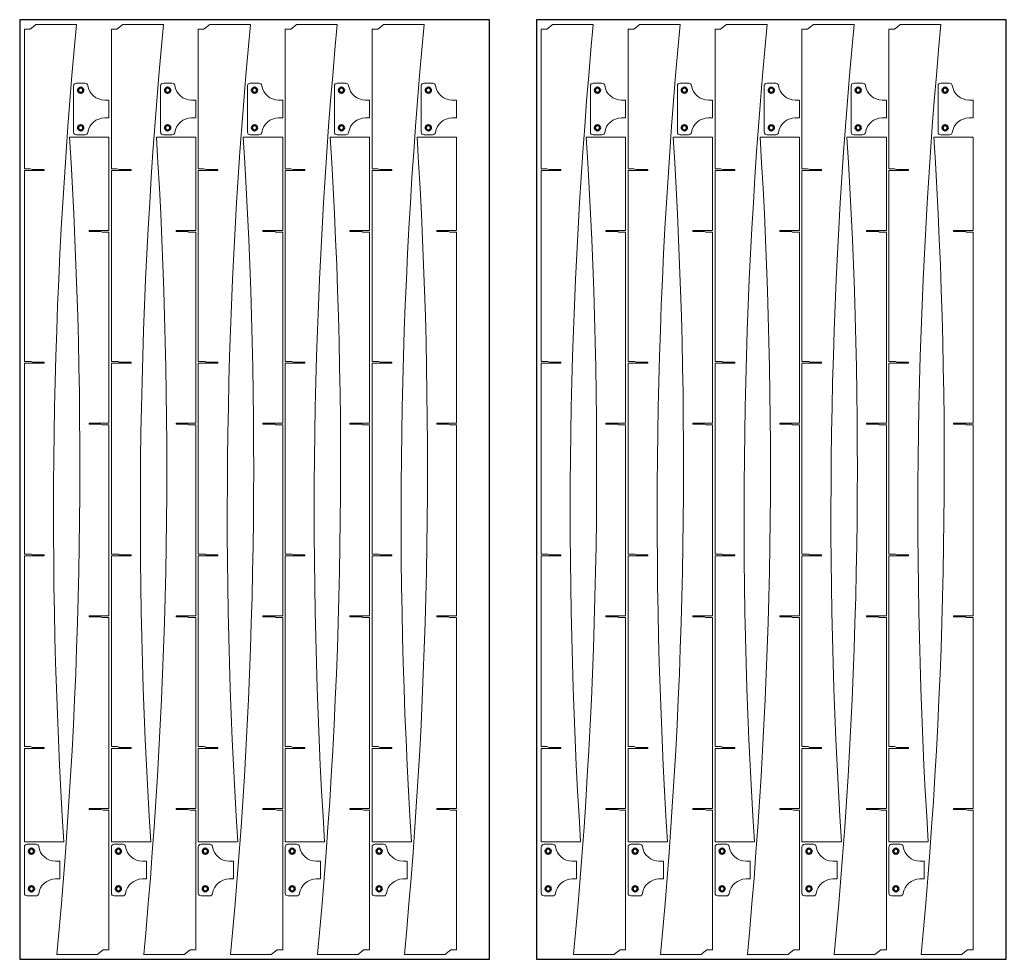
# Model space of a CAD drawing. Header units: inches. Extents: x 142 to 14402, y 211 to 2711.
# Drawn here: x 142 to 2242, y 211 to 2211 of the extents above; entities that cross this region are included whole.
import ezdxf

# ---------------------------------------------------------------- set-up
doc = ezdxf.new("R2010")
doc.units = ezdxf.units.IN
doc.header["$MEASUREMENT"] = 0
doc.layers.add('IV_INTERIOR_PROFILES', color=7, linetype='Continuous', lineweight=50)
doc.layers.add('IV_OUTER_PROFILE', color=7, linetype='Continuous', lineweight=5)

msp = doc.modelspace()

# ---------------------------------------------------------------- linework, layer by layer
for points in [[(141.6, 211.4), (1141.6, 211.4), (1141.6, 2211.4), (141.6, 2211.4)], [(1241.6, 211.4), (2241.6, 211.4), (2241.6, 2211.4), (1241.6, 2211.4)]]:
    msp.add_lwpolyline(points, close=True)
at = {"layer": 'IV_INTERIOR_PROFILES'}
for centre in [(271.4, 2061.4), (456.4, 2061.4), (641.4, 2061.4), (826.4, 2061.4), (1011.4, 2061.4), (1371.4, 2061.4), (1556.4, 2061.4), (1741.4, 2061.4), (1926.4, 2061.4), (2111.4, 2061.4), (271.4, 1981.4), (456.4, 1981.4), (641.4, 1981.4), (826.4, 1981.4), (1011.4, 1981.4), (1371.4, 1981.4), (1556.4, 1981.4), (1741.4, 1981.4), (1926.4, 1981.4), (2111.4, 1981.4), (166.6, 441.4), (351.6, 441.4), (536.6, 441.4), (721.6, 441.4), (906.6, 441.4), (1266.6, 441.4), (1451.6, 441.4), (1636.6, 441.4), (1821.6, 441.4), (2006.6, 441.4), (166.6, 361.4), (351.6, 361.4), (536.6, 361.4), (721.6, 361.4), (906.6, 361.4), (1266.6, 361.4), (1451.6, 361.4), (1636.6, 361.4), (1821.6, 361.4), (2006.6, 361.4)]:
    msp.add_circle(centre, 5.5, dxfattribs=at)
at = {"layer": 'IV_OUTER_PROFILE'}
for p, q in [((151.6, 2191.4), (151.6, 1897)), ((163.6, 2191.4), (151.6, 2191.4)), ((173.5, 2199.1), (163.6, 2191.4)), ((173.5, 2199.1), (175.9, 2201.4)), ((175.9, 2201.4), (262.5, 2201.4)), ((336.6, 2191.4), (336.6, 1897)), ((348.6, 2191.4), (336.6, 2191.4)), ((358.5, 2199.1), (348.6, 2191.4)), ((358.5, 2199.1), (360.9, 2201.4)), ((360.9, 2201.4), (447.5, 2201.4)), ((521.6, 2191.4), (521.6, 1897)), ((533.6, 2191.4), (521.6, 2191.4)), ((543.5, 2199.1), (533.6, 2191.4)), ((543.5, 2199.1), (545.9, 2201.4)), ((545.9, 2201.4), (632.5, 2201.4)), ((706.6, 2191.4), (706.6, 1897)), ((718.6, 2191.4), (706.6, 2191.4)), ((728.5, 2199.1), (718.6, 2191.4)), ((728.5, 2199.1), (730.9, 2201.4)), ((730.9, 2201.4), (817.5, 2201.4)), ((891.6, 2191.4), (891.6, 1897)), ((903.6, 2191.4), (891.6, 2191.4)), ((913.5, 2199.1), (903.6, 2191.4)), ((913.5, 2199.1), (915.9, 2201.4)), ((915.9, 2201.4), (1002.5, 2201.4)), ((1251.6, 2191.4), (1251.6, 1897)), ((1263.6, 2191.4), (1251.6, 2191.4)), ((1273.5, 2199.1), (1263.6, 2191.4)), ((1273.5, 2199.1), (1275.9, 2201.4)), ((1275.9, 2201.4), (1362.5, 2201.4)), ((1436.6, 2191.4), (1436.6, 1897)), ((1448.6, 2191.4), (1436.6, 2191.4)), ((1458.5, 2199.1), (1448.6, 2191.4)), ((1458.5, 2199.1), (1460.9, 2201.4)), ((1460.9, 2201.4), (1547.5, 2201.4)), ((1621.6, 2191.4), (1621.6, 1897)), ((1633.6, 2191.4), (1621.6, 2191.4)), ((1643.5, 2199.1), (1633.6, 2191.4)), ((1643.5, 2199.1), (1645.9, 2201.4)), ((1645.9, 2201.4), (1732.5, 2201.4)), ((1806.6, 2191.4), (1806.6, 1897)), ((1818.6, 2191.4), (1806.6, 2191.4)), ((1828.5, 2199.1), (1818.6, 2191.4)), ((1828.5, 2199.1), (1830.9, 2201.4)), ((1830.9, 2201.4), (1917.5, 2201.4)), ((1991.6, 2191.4), (1991.6, 1897)), ((2003.6, 2191.4), (1991.6, 2191.4)), ((2013.5, 2199.1), (2003.6, 2191.4)), ((2013.5, 2199.1), (2015.9, 2201.4)), ((2015.9, 2201.4), (2102.5, 2201.4)), ((256.4, 1972.4), (256.4, 2070.4)), ((262.4, 2076.4), (280.8, 2076.4)), ((441.4, 1972.4), (441.4, 2070.4)), ((447.4, 2076.4), (465.8, 2076.4)), ((626.4, 1972.4), (626.4, 2070.4)), ((632.4, 2076.4), (650.8, 2076.4)), ((811.4, 1972.4), (811.4, 2070.4)), ((817.4, 2076.4), (835.8, 2076.4)), ((996.4, 1972.4), (996.4, 2070.4)), ((1002.4, 2076.4), (1020.8, 2076.4)), ((1356.4, 1972.4), (1356.4, 2070.4)), ((1362.4, 2076.4), (1380.8, 2076.4)), ((1541.4, 1972.4), (1541.4, 2070.4)), ((1547.4, 2076.4), (1565.8, 2076.4)), ((1726.4, 1972.4), (1726.4, 2070.4)), ((1732.4, 2076.4), (1750.8, 2076.4)), ((1911.4, 1972.4), (1911.4, 2070.4)), ((1917.4, 2076.4), (1935.8, 2076.4)), ((2096.4, 1972.4), (2096.4, 2070.4)), ((2102.4, 2076.4), (2120.8, 2076.4)), ((322.4, 2040.4), (331.4, 2040.4)), ((331.4, 2040.4), (331.4, 2002.4)), ((507.4, 2040.4), (516.4, 2040.4)), ((516.4, 2040.4), (516.4, 2002.4)), ((692.4, 2040.4), (701.4, 2040.4)), ((701.4, 2040.4), (701.4, 2002.4)), ((877.4, 2040.4), (886.4, 2040.4)), ((886.4, 2040.4), (886.4, 2002.4)), ((1062.4, 2040.4), (1071.4, 2040.4)), ((1071.4, 2040.4), (1071.4, 2002.4)), ((1422.4, 2040.4), (1431.4, 2040.4)), ((1431.4, 2040.4), (1431.4, 2002.4)), ((1607.4, 2040.4), (1616.4, 2040.4)), ((1616.4, 2040.4), (1616.4, 2002.4)), ((1792.4, 2040.4), (1801.4, 2040.4)), ((1801.4, 2040.4), (1801.4, 2002.4)), ((1977.4, 2040.4), (1986.4, 2040.4)), ((1986.4, 2040.4), (1986.4, 2002.4)), ((2162.4, 2040.4), (2171.4, 2040.4)), ((2171.4, 2040.4), (2171.4, 2002.4)), ((331.4, 2002.4), (322.4, 2002.4)), ((516.4, 2002.4), (507.4, 2002.4)), ((701.4, 2002.4), (692.4, 2002.4)), ((886.4, 2002.4), (877.4, 2002.4)), ((1071.4, 2002.4), (1062.4, 2002.4)), ((1431.4, 2002.4), (1422.4, 2002.4)), ((1616.4, 2002.4), (1607.4, 2002.4)), ((1801.4, 2002.4), (1792.4, 2002.4)), ((1986.4, 2002.4), (1977.4, 2002.4)), ((2171.4, 2002.4), (2162.4, 2002.4)), ((247.4, 1961.4), (331.4, 1961.4)), ((280.8, 1966.4), (262.4, 1966.4)), ((331.4, 1762.5), (331.4, 1961.4)), ((432.4, 1961.4), (516.4, 1961.4)), ((465.8, 1966.4), (447.4, 1966.4)), ((516.4, 1762.5), (516.4, 1961.4)), ((617.4, 1961.4), (701.4, 1961.4)), ((650.8, 1966.4), (632.4, 1966.4)), ((701.4, 1762.5), (701.4, 1961.4)), ((802.4, 1961.4), (886.4, 1961.4)), ((835.8, 1966.4), (817.4, 1966.4)), ((886.4, 1762.5), (886.4, 1961.4)), ((987.4, 1961.4), (1071.4, 1961.4)), ((1020.8, 1966.4), (1002.4, 1966.4)), ((1071.4, 1762.5), (1071.4, 1961.4)), ((1347.4, 1961.4), (1431.4, 1961.4)), ((1380.8, 1966.4), (1362.4, 1966.4)), ((1431.4, 1762.5), (1431.4, 1961.4)), ((1532.4, 1961.4), (1616.4, 1961.4)), ((1565.8, 1966.4), (1547.4, 1966.4)), ((1616.4, 1762.5), (1616.4, 1961.4)), ((1717.4, 1961.4), (1801.4, 1961.4)), ((1750.8, 1966.4), (1732.4, 1966.4)), ((1801.4, 1762.5), (1801.4, 1961.4)), ((1902.4, 1961.4), (1986.4, 1961.4)), ((1935.8, 1966.4), (1917.4, 1966.4)), ((1986.4, 1762.5), (1986.4, 1961.4)), ((2087.4, 1961.4), (2171.4, 1961.4)), ((2120.8, 1966.4), (2102.4, 1966.4)), ((2171.4, 1762.5), (2171.4, 1961.4)), ((151.6, 1894), (151.6, 1897)), ((163.6, 1894), (151.6, 1894)), ((193.5, 1890.3), (151.6, 1890.3)), ((151.6, 1890.3), (151.6, 1487)), ((166, 1893.6), (163.6, 1894)), ((168.5, 1892.5), (166, 1893.6)), ((168.5, 1892.5), (170.6, 1892.5)), ((170.6, 1892.5), (193.5, 1892.5)), ((193.5, 1892.5), (193.5, 1890.3)), ((336.6, 1894), (336.6, 1897)), ((348.6, 1894), (336.6, 1894)), ((378.5, 1890.3), (336.6, 1890.3)), ((336.6, 1890.3), (336.6, 1487)), ((351, 1893.6), (348.6, 1894)), ((353.5, 1892.5), (351, 1893.6)), ((353.5, 1892.5), (355.6, 1892.5)), ((355.6, 1892.5), (378.5, 1892.5)), ((378.5, 1892.5), (378.5, 1890.3)), ((521.6, 1894), (521.6, 1897)), ((533.6, 1894), (521.6, 1894)), ((563.5, 1890.3), (521.6, 1890.3)), ((521.6, 1890.3), (521.6, 1487)), ((536, 1893.6), (533.6, 1894)), ((538.5, 1892.5), (536, 1893.6)), ((538.5, 1892.5), (540.6, 1892.5)), ((540.6, 1892.5), (563.5, 1892.5)), ((563.5, 1892.5), (563.5, 1890.3)), ((706.6, 1894), (706.6, 1897)), ((718.6, 1894), (706.6, 1894)), ((748.5, 1890.3), (706.6, 1890.3)), ((706.6, 1890.3), (706.6, 1487)), ((721, 1893.6), (718.6, 1894)), ((723.5, 1892.5), (721, 1893.6)), ((723.5, 1892.5), (725.6, 1892.5)), ((725.6, 1892.5), (748.5, 1892.5)), ((748.5, 1892.5), (748.5, 1890.3)), ((891.6, 1894), (891.6, 1897)), ((903.6, 1894), (891.6, 1894)), ((933.5, 1890.3), (891.6, 1890.3)), ((891.6, 1890.3), (891.6, 1487)), ((906, 1893.6), (903.6, 1894)), ((908.5, 1892.5), (906, 1893.6)), ((908.5, 1892.5), (910.6, 1892.5)), ((910.6, 1892.5), (933.5, 1892.5)), ((933.5, 1892.5), (933.5, 1890.3)), ((1251.6, 1894), (1251.6, 1897)), ((1263.6, 1894), (1251.6, 1894)), ((1293.5, 1890.3), (1251.6, 1890.3)), ((1251.6, 1890.3), (1251.6, 1487)), ((1266, 1893.6), (1263.6, 1894)), ((1268.5, 1892.5), (1266, 1893.6)), ((1268.5, 1892.5), (1270.6, 1892.5)), ((1270.6, 1892.5), (1293.5, 1892.5)), ((1293.5, 1892.5), (1293.5, 1890.3)), ((1436.6, 1894), (1436.6, 1897)), ((1448.6, 1894), (1436.6, 1894)), ((1478.5, 1890.3), (1436.6, 1890.3)), ((1436.6, 1890.3), (1436.6, 1487)), ((1451, 1893.6), (1448.6, 1894)), ((1453.5, 1892.5), (1451, 1893.6)), ((1453.5, 1892.5), (1455.6, 1892.5)), ((1455.6, 1892.5), (1478.5, 1892.5)), ((1478.5, 1892.5), (1478.5, 1890.3)), ((1621.6, 1894), (1621.6, 1897)), ((1633.6, 1894), (1621.6, 1894)), ((1663.5, 1890.3), (1621.6, 1890.3)), ((1621.6, 1890.3), (1621.6, 1487)), ((1636, 1893.6), (1633.6, 1894)), ((1638.5, 1892.5), (1636, 1893.6)), ((1638.5, 1892.5), (1640.6, 1892.5)), ((1640.6, 1892.5), (1663.5, 1892.5)), ((1663.5, 1892.5), (1663.5, 1890.3)), ((1806.6, 1894), (1806.6, 1897)), ((1818.6, 1894), (1806.6, 1894)), ((1848.5, 1890.3), (1806.6, 1890.3)), ((1806.6, 1890.3), (1806.6, 1487)), ((1821, 1893.6), (1818.6, 1894)), ((1823.5, 1892.5), (1821, 1893.6)), ((1823.5, 1892.5), (1825.6, 1892.5)), ((1825.6, 1892.5), (1848.5, 1892.5)), ((1848.5, 1892.5), (1848.5, 1890.3)), ((1991.6, 1894), (1991.6, 1897)), ((2003.6, 1894), (1991.6, 1894)), ((2033.5, 1890.3), (1991.6, 1890.3)), ((1991.6, 1890.3), (1991.6, 1487)), ((2006, 1893.6), (2003.6, 1894)), ((2008.5, 1892.5), (2006, 1893.6)), ((2008.5, 1892.5), (2010.6, 1892.5)), ((2010.6, 1892.5), (2033.5, 1892.5)), ((2033.5, 1892.5), (2033.5, 1890.3)), ((289.4, 1760.3), (289.4, 1762.5)), ((289.4, 1762.5), (331.4, 1762.5)), ((312.4, 1760.3), (289.4, 1760.3)), ((314.5, 1760.3), (312.4, 1760.3)), ((314.5, 1760.3), (316.9, 1759.3)), ((316.9, 1759.3), (319.4, 1758.9)), ((319.4, 1758.9), (331.4, 1758.9)), ((331.4, 1758.9), (331.4, 1755.9)), ((331.4, 1352.5), (331.4, 1755.9)), ((474.4, 1760.3), (474.4, 1762.5)), ((474.4, 1762.5), (516.4, 1762.5)), ((497.4, 1760.3), (474.4, 1760.3)), ((499.5, 1760.3), (497.4, 1760.3)), ((499.5, 1760.3), (501.9, 1759.3)), ((501.9, 1759.3), (504.4, 1758.9)), ((504.4, 1758.9), (516.4, 1758.9)), ((516.4, 1758.9), (516.4, 1755.9)), ((516.4, 1352.5), (516.4, 1755.9)), ((659.4, 1760.3), (659.4, 1762.5)), ((659.4, 1762.5), (701.4, 1762.5)), ((682.4, 1760.3), (659.4, 1760.3)), ((684.5, 1760.3), (682.4, 1760.3)), ((684.5, 1760.3), (686.9, 1759.3)), ((686.9, 1759.3), (689.4, 1758.9)), ((689.4, 1758.9), (701.4, 1758.9)), ((701.4, 1758.9), (701.4, 1755.9)), ((701.4, 1352.5), (701.4, 1755.9)), ((844.4, 1760.3), (844.4, 1762.5)), ((844.4, 1762.5), (886.4, 1762.5)), ((867.4, 1760.3), (844.4, 1760.3)), ((869.5, 1760.3), (867.4, 1760.3)), ((869.5, 1760.3), (871.9, 1759.3)), ((871.9, 1759.3), (874.4, 1758.9)), ((874.4, 1758.9), (886.4, 1758.9)), ((886.4, 1758.9), (886.4, 1755.9)), ((886.4, 1352.5), (886.4, 1755.9)), ((1029.4, 1760.3), (1029.4, 1762.5)), ((1029.4, 1762.5), (1071.4, 1762.5)), ((1052.4, 1760.3), (1029.4, 1760.3)), ((1054.5, 1760.3), (1052.4, 1760.3)), ((1054.5, 1760.3), (1056.9, 1759.3)), ((1056.9, 1759.3), (1059.4, 1758.9)), ((1059.4, 1758.9), (1071.4, 1758.9)), ((1071.4, 1758.9), (1071.4, 1755.9)), ((1071.4, 1352.5), (1071.4, 1755.9)), ((1389.4, 1760.3), (1389.4, 1762.5)), ((1389.4, 1762.5), (1431.4, 1762.5)), ((1412.4, 1760.3), (1389.4, 1760.3)), ((1414.5, 1760.3), (1412.4, 1760.3)), ((1414.5, 1760.3), (1416.9, 1759.3)), ((1416.9, 1759.3), (1419.4, 1758.9)), ((1419.4, 1758.9), (1431.4, 1758.9)), ((1431.4, 1758.9), (1431.4, 1755.9)), ((1431.4, 1352.5), (1431.4, 1755.9)), ((1574.4, 1760.3), (1574.4, 1762.5)), ((1574.4, 1762.5), (1616.4, 1762.5)), ((1597.4, 1760.3), (1574.4, 1760.3)), ((1599.5, 1760.3), (1597.4, 1760.3)), ((1599.5, 1760.3), (1601.9, 1759.3)), ((1601.9, 1759.3), (1604.4, 1758.9)), ((1604.4, 1758.9), (1616.4, 1758.9)), ((1616.4, 1758.9), (1616.4, 1755.9)), ((1616.4, 1352.5), (1616.4, 1755.9)), ((1759.4, 1760.3), (1759.4, 1762.5)), ((1759.4, 1762.5), (1801.4, 1762.5)), ((1782.4, 1760.3), (1759.4, 1760.3)), ((1784.5, 1760.3), (1782.4, 1760.3)), ((1784.5, 1760.3), (1786.9, 1759.3)), ((1786.9, 1759.3), (1789.4, 1758.9)), ((1789.4, 1758.9), (1801.4, 1758.9)), ((1801.4, 1758.9), (1801.4, 1755.9)), ((1801.4, 1352.5), (1801.4, 1755.9)), ((1944.4, 1760.3), (1944.4, 1762.5)), ((1944.4, 1762.5), (1986.4, 1762.5)), ((1967.4, 1760.3), (1944.4, 1760.3)), ((1969.5, 1760.3), (1967.4, 1760.3)), ((1969.5, 1760.3), (1971.9, 1759.3)), ((1971.9, 1759.3), (1974.4, 1758.9)), ((1974.4, 1758.9), (1986.4, 1758.9)), ((1986.4, 1758.9), (1986.4, 1755.9)), ((1986.4, 1352.5), (1986.4, 1755.9)), ((2129.4, 1760.3), (2129.4, 1762.5)), ((2129.4, 1762.5), (2171.4, 1762.5)), ((2152.4, 1760.3), (2129.4, 1760.3)), ((2154.5, 1760.3), (2152.4, 1760.3)), ((2154.5, 1760.3), (2156.9, 1759.3)), ((2156.9, 1759.3), (2159.4, 1758.9)), ((2159.4, 1758.9), (2171.4, 1758.9)), ((2171.4, 1758.9), (2171.4, 1755.9)), ((2171.4, 1352.5), (2171.4, 1755.9)), ((151.6, 1484), (151.6, 1487)), ((163.6, 1484), (151.6, 1484)), ((193.5, 1480.3), (151.6, 1480.3)), ((151.6, 1480.3), (151.6, 1077)), ((166, 1483.6), (163.6, 1484)), ((168.5, 1482.5), (166, 1483.6)), ((168.5, 1482.5), (170.6, 1482.5)), ((170.6, 1482.5), (193.5, 1482.5)), ((193.5, 1482.5), (193.5, 1480.3)), ((336.6, 1484), (336.6, 1487)), ((348.6, 1484), (336.6, 1484)), ((378.5, 1480.3), (336.6, 1480.3)), ((336.6, 1480.3), (336.6, 1077)), ((351, 1483.6), (348.6, 1484)), ((353.5, 1482.5), (351, 1483.6)), ((353.5, 1482.5), (355.6, 1482.5)), ((355.6, 1482.5), (378.5, 1482.5)), ((378.5, 1482.5), (378.5, 1480.3)), ((521.6, 1484), (521.6, 1487)), ((533.6, 1484), (521.6, 1484)), ((563.5, 1480.3), (521.6, 1480.3)), ((521.6, 1480.3), (521.6, 1077)), ((536, 1483.6), (533.6, 1484)), ((538.5, 1482.5), (536, 1483.6)), ((538.5, 1482.5), (540.6, 1482.5)), ((540.6, 1482.5), (563.5, 1482.5)), ((563.5, 1482.5), (563.5, 1480.3)), ((706.6, 1484), (706.6, 1487)), ((718.6, 1484), (706.6, 1484)), ((748.5, 1480.3), (706.6, 1480.3)), ((706.6, 1480.3), (706.6, 1077)), ((721, 1483.6), (718.6, 1484)), ((723.5, 1482.5), (721, 1483.6)), ((723.5, 1482.5), (725.6, 1482.5)), ((725.6, 1482.5), (748.5, 1482.5)), ((748.5, 1482.5), (748.5, 1480.3)), ((891.6, 1484), (891.6, 1487)), ((903.6, 1484), (891.6, 1484)), ((933.5, 1480.3), (891.6, 1480.3)), ((891.6, 1480.3), (891.6, 1077)), ((906, 1483.6), (903.6, 1484)), ((908.5, 1482.5), (906, 1483.6)), ((908.5, 1482.5), (910.6, 1482.5)), ((910.6, 1482.5), (933.5, 1482.5)), ((933.5, 1482.5), (933.5, 1480.3)), ((1251.6, 1484), (1251.6, 1487)), ((1263.6, 1484), (1251.6, 1484)), ((1293.5, 1480.3), (1251.6, 1480.3)), ((1251.6, 1480.3), (1251.6, 1077)), ((1266, 1483.6), (1263.6, 1484)), ((1268.5, 1482.5), (1266, 1483.6)), ((1268.5, 1482.5), (1270.6, 1482.5)), ((1270.6, 1482.5), (1293.5, 1482.5)), ((1293.5, 1482.5), (1293.5, 1480.3)), ((1436.6, 1484), (1436.6, 1487)), ((1448.6, 1484), (1436.6, 1484)), ((1478.5, 1480.3), (1436.6, 1480.3)), ((1436.6, 1480.3), (1436.6, 1077)), ((1451, 1483.6), (1448.6, 1484)), ((1453.5, 1482.5), (1451, 1483.6)), ((1453.5, 1482.5), (1455.6, 1482.5)), ((1455.6, 1482.5), (1478.5, 1482.5)), ((1478.5, 1482.5), (1478.5, 1480.3)), ((1621.6, 1484), (1621.6, 1487)), ((1633.6, 1484), (1621.6, 1484)), ((1663.5, 1480.3), (1621.6, 1480.3)), ((1621.6, 1480.3), (1621.6, 1077)), ((1636, 1483.6), (1633.6, 1484)), ((1638.5, 1482.5), (1636, 1483.6)), ((1638.5, 1482.5), (1640.6, 1482.5)), ((1640.6, 1482.5), (1663.5, 1482.5)), ((1663.5, 1482.5), (1663.5, 1480.3)), ((1806.6, 1484), (1806.6, 1487)), ((1818.6, 1484), (1806.6, 1484)), ((1848.5, 1480.3), (1806.6, 1480.3)), ((1806.6, 1480.3), (1806.6, 1077)), ((1821, 1483.6), (1818.6, 1484)), ((1823.5, 1482.5), (1821, 1483.6)), ((1823.5, 1482.5), (1825.6, 1482.5)), ((1825.6, 1482.5), (1848.5, 1482.5)), ((1848.5, 1482.5), (1848.5, 1480.3)), ((1991.6, 1484), (1991.6, 1487)), ((2003.6, 1484), (1991.6, 1484)), ((2033.5, 1480.3), (1991.6, 1480.3)), ((1991.6, 1480.3), (1991.6, 1077)), ((2006, 1483.6), (2003.6, 1484)), ((2008.5, 1482.5), (2006, 1483.6)), ((2008.5, 1482.5), (2010.6, 1482.5)), ((2010.6, 1482.5), (2033.5, 1482.5)), ((2033.5, 1482.5), (2033.5, 1480.3)), ((289.4, 1350.3), (289.4, 1352.5)), ((289.4, 1352.5), (331.4, 1352.5)), ((312.4, 1350.3), (289.4, 1350.3)), ((314.5, 1350.3), (312.4, 1350.3)), ((314.5, 1350.3), (316.9, 1349.3)), ((316.9, 1349.3), (319.4, 1348.9)), ((319.4, 1348.9), (331.4, 1348.9)), ((331.4, 1348.9), (331.4, 1345.9)), ((331.4, 942.5), (331.4, 1345.9)), ((474.4, 1350.3), (474.4, 1352.5)), ((474.4, 1352.5), (516.4, 1352.5)), ((497.4, 1350.3), (474.4, 1350.3)), ((499.5, 1350.3), (497.4, 1350.3)), ((499.5, 1350.3), (501.9, 1349.3)), ((501.9, 1349.3), (504.4, 1348.9)), ((504.4, 1348.9), (516.4, 1348.9)), ((516.4, 1348.9), (516.4, 1345.9)), ((516.4, 942.5), (516.4, 1345.9)), ((659.4, 1350.3), (659.4, 1352.5)), ((659.4, 1352.5), (701.4, 1352.5)), ((682.4, 1350.3), (659.4, 1350.3)), ((684.5, 1350.3), (682.4, 1350.3)), ((684.5, 1350.3), (686.9, 1349.3)), ((686.9, 1349.3), (689.4, 1348.9)), ((689.4, 1348.9), (701.4, 1348.9)), ((701.4, 1348.9), (701.4, 1345.9)), ((701.4, 942.5), (701.4, 1345.9)), ((844.4, 1350.3), (844.4, 1352.5)), ((844.4, 1352.5), (886.4, 1352.5)), ((867.4, 1350.3), (844.4, 1350.3)), ((869.5, 1350.3), (867.4, 1350.3)), ((869.5, 1350.3), (871.9, 1349.3)), ((871.9, 1349.3), (874.4, 1348.9)), ((874.4, 1348.9), (886.4, 1348.9)), ((886.4, 1348.9), (886.4, 1345.9)), ((886.4, 942.5), (886.4, 1345.9)), ((1029.4, 1350.3), (1029.4, 1352.5)), ((1029.4, 1352.5), (1071.4, 1352.5)), ((1052.4, 1350.3), (1029.4, 1350.3)), ((1054.5, 1350.3), (1052.4, 1350.3)), ((1054.5, 1350.3), (1056.9, 1349.3)), ((1056.9, 1349.3), (1059.4, 1348.9)), ((1059.4, 1348.9), (1071.4, 1348.9)), ((1071.4, 1348.9), (1071.4, 1345.9)), ((1071.4, 942.5), (1071.4, 1345.9)), ((1389.4, 1350.3), (1389.4, 1352.5)), ((1389.4, 1352.5), (1431.4, 1352.5)), ((1412.4, 1350.3), (1389.4, 1350.3)), ((1414.5, 1350.3), (1412.4, 1350.3)), ((1414.5, 1350.3), (1416.9, 1349.3)), ((1416.9, 1349.3), (1419.4, 1348.9)), ((1419.4, 1348.9), (1431.4, 1348.9)), ((1431.4, 1348.9), (1431.4, 1345.9)), ((1431.4, 942.5), (1431.4, 1345.9)), ((1574.4, 1350.3), (1574.4, 1352.5)), ((1574.4, 1352.5), (1616.4, 1352.5)), ((1597.4, 1350.3), (1574.4, 1350.3)), ((1599.5, 1350.3), (1597.4, 1350.3)), ((1599.5, 1350.3), (1601.9, 1349.3)), ((1601.9, 1349.3), (1604.4, 1348.9)), ((1604.4, 1348.9), (1616.4, 1348.9)), ((1616.4, 1348.9), (1616.4, 1345.9)), ((1616.4, 942.5), (1616.4, 1345.9)), ((1759.4, 1350.3), (1759.4, 1352.5)), ((1759.4, 1352.5), (1801.4, 1352.5)), ((1782.4, 1350.3), (1759.4, 1350.3)), ((1784.5, 1350.3), (1782.4, 1350.3)), ((1784.5, 1350.3), (1786.9, 1349.3)), ((1786.9, 1349.3), (1789.4, 1348.9)), ((1789.4, 1348.9), (1801.4, 1348.9)), ((1801.4, 1348.9), (1801.4, 1345.9)), ((1801.4, 942.5), (1801.4, 1345.9)), ((1944.4, 1350.3), (1944.4, 1352.5)), ((1944.4, 1352.5), (1986.4, 1352.5)), ((1967.4, 1350.3), (1944.4, 1350.3)), ((1969.5, 1350.3), (1967.4, 1350.3)), ((1969.5, 1350.3), (1971.9, 1349.3)), ((1971.9, 1349.3), (1974.4, 1348.9)), ((1974.4, 1348.9), (1986.4, 1348.9)), ((1986.4, 1348.9), (1986.4, 1345.9)), ((1986.4, 942.5), (1986.4, 1345.9)), ((2129.4, 1350.3), (2129.4, 1352.5)), ((2129.4, 1352.5), (2171.4, 1352.5)), ((2152.4, 1350.3), (2129.4, 1350.3)), ((2154.5, 1350.3), (2152.4, 1350.3)), ((2154.5, 1350.3), (2156.9, 1349.3)), ((2156.9, 1349.3), (2159.4, 1348.9)), ((2159.4, 1348.9), (2171.4, 1348.9)), ((2171.4, 1348.9), (2171.4, 1345.9)), ((2171.4, 942.5), (2171.4, 1345.9)), ((151.6, 1074), (151.6, 1077)), ((163.6, 1074), (151.6, 1074)), ((166, 1073.6), (163.6, 1074)), ((168.5, 1072.5), (166, 1073.6)), ((168.5, 1072.5), (170.6, 1072.5)), ((170.6, 1072.5), (193.5, 1072.5)), ((193.5, 1072.5), (193.5, 1070.3)), ((336.6, 1074), (336.6, 1077)), ((348.6, 1074), (336.6, 1074)), ((351, 1073.6), (348.6, 1074)), ((353.5, 1072.5), (351, 1073.6)), ((353.5, 1072.5), (355.6, 1072.5)), ((355.6, 1072.5), (378.5, 1072.5)), ((378.5, 1072.5), (378.5, 1070.3)), ((521.6, 1074), (521.6, 1077)), ((533.6, 1074), (521.6, 1074)), ((536, 1073.6), (533.6, 1074)), ((538.5, 1072.5), (536, 1073.6)), ((538.5, 1072.5), (540.6, 1072.5)), ((540.6, 1072.5), (563.5, 1072.5)), ((563.5, 1072.5), (563.5, 1070.3)), ((706.6, 1074), (706.6, 1077)), ((718.6, 1074), (706.6, 1074)), ((721, 1073.6), (718.6, 1074)), ((723.5, 1072.5), (721, 1073.6)), ((723.5, 1072.5), (725.6, 1072.5)), ((725.6, 1072.5), (748.5, 1072.5)), ((748.5, 1072.5), (748.5, 1070.3)), ((891.6, 1074), (891.6, 1077)), ((903.6, 1074), (891.6, 1074)), ((906, 1073.6), (903.6, 1074)), ((908.5, 1072.5), (906, 1073.6)), ((908.5, 1072.5), (910.6, 1072.5)), ((910.6, 1072.5), (933.5, 1072.5)), ((933.5, 1072.5), (933.5, 1070.3)), ((1251.6, 1074), (1251.6, 1077)), ((1263.6, 1074), (1251.6, 1074)), ((1266, 1073.6), (1263.6, 1074)), ((1268.5, 1072.5), (1266, 1073.6)), ((1268.5, 1072.5), (1270.6, 1072.5)), ((1270.6, 1072.5), (1293.5, 1072.5)), ((1293.5, 1072.5), (1293.5, 1070.3)), ((1436.6, 1074), (1436.6, 1077)), ((1448.6, 1074), (1436.6, 1074)), ((1451, 1073.6), (1448.6, 1074)), ((1453.5, 1072.5), (1451, 1073.6)), ((1453.5, 1072.5), (1455.6, 1072.5)), ((1455.6, 1072.5), (1478.5, 1072.5)), ((1478.5, 1072.5), (1478.5, 1070.3)), ((1621.6, 1074), (1621.6, 1077)), ((1633.6, 1074), (1621.6, 1074)), ((1636, 1073.6), (1633.6, 1074)), ((1638.5, 1072.5), (1636, 1073.6)), ((1638.5, 1072.5), (1640.6, 1072.5)), ((1640.6, 1072.5), (1663.5, 1072.5)), ((1663.5, 1072.5), (1663.5, 1070.3)), ((1806.6, 1074), (1806.6, 1077)), ((1818.6, 1074), (1806.6, 1074)), ((1821, 1073.6), (1818.6, 1074)), ((1823.5, 1072.5), (1821, 1073.6)), ((1823.5, 1072.5), (1825.6, 1072.5)), ((1825.6, 1072.5), (1848.5, 1072.5)), ((1848.5, 1072.5), (1848.5, 1070.3)), ((1991.6, 1074), (1991.6, 1077)), ((2003.6, 1074), (1991.6, 1074)), ((2006, 1073.6), (2003.6, 1074)), ((2008.5, 1072.5), (2006, 1073.6)), ((2008.5, 1072.5), (2010.6, 1072.5)), ((2010.6, 1072.5), (2033.5, 1072.5)), ((2033.5, 1072.5), (2033.5, 1070.3)), ((193.5, 1070.3), (151.6, 1070.3)), ((151.6, 1070.3), (151.6, 667)), ((378.5, 1070.3), (336.6, 1070.3)), ((336.6, 1070.3), (336.6, 667)), ((563.5, 1070.3), (521.6, 1070.3)), ((521.6, 1070.3), (521.6, 667)), ((748.5, 1070.3), (706.6, 1070.3)), ((706.6, 1070.3), (706.6, 667)), ((933.5, 1070.3), (891.6, 1070.3)), ((891.6, 1070.3), (891.6, 667)), ((1293.5, 1070.3), (1251.6, 1070.3)), ((1251.6, 1070.3), (1251.6, 667)), ((1478.5, 1070.3), (1436.6, 1070.3)), ((1436.6, 1070.3), (1436.6, 667)), ((1663.5, 1070.3), (1621.6, 1070.3)), ((1621.6, 1070.3), (1621.6, 667)), ((1848.5, 1070.3), (1806.6, 1070.3)), ((1806.6, 1070.3), (1806.6, 667)), ((2033.5, 1070.3), (1991.6, 1070.3)), ((1991.6, 1070.3), (1991.6, 667)), ((289.4, 940.3), (289.4, 942.5)), ((289.4, 942.5), (331.4, 942.5)), ((312.4, 940.3), (289.4, 940.3)), ((314.5, 940.3), (312.4, 940.3)), ((314.5, 940.3), (316.9, 939.3)), ((316.9, 939.3), (319.4, 938.9)), ((319.4, 938.9), (331.4, 938.9)), ((331.4, 938.9), (331.4, 935.9)), ((331.4, 532.5), (331.4, 935.9)), ((474.4, 940.3), (474.4, 942.5)), ((474.4, 942.5), (516.4, 942.5)), ((497.4, 940.3), (474.4, 940.3)), ((499.5, 940.3), (497.4, 940.3)), ((499.5, 940.3), (501.9, 939.3)), ((501.9, 939.3), (504.4, 938.9)), ((504.4, 938.9), (516.4, 938.9)), ((516.4, 938.9), (516.4, 935.9)), ((516.4, 532.5), (516.4, 935.9)), ((659.4, 940.3), (659.4, 942.5)), ((659.4, 942.5), (701.4, 942.5)), ((682.4, 940.3), (659.4, 940.3)), ((684.5, 940.3), (682.4, 940.3)), ((684.5, 940.3), (686.9, 939.3)), ((686.9, 939.3), (689.4, 938.9)), ((689.4, 938.9), (701.4, 938.9)), ((701.4, 938.9), (701.4, 935.9)), ((701.4, 532.5), (701.4, 935.9)), ((844.4, 940.3), (844.4, 942.5)), ((844.4, 942.5), (886.4, 942.5)), ((867.4, 940.3), (844.4, 940.3)), ((869.5, 940.3), (867.4, 940.3)), ((869.5, 940.3), (871.9, 939.3)), ((871.9, 939.3), (874.4, 938.9)), ((874.4, 938.9), (886.4, 938.9)), ((886.4, 938.9), (886.4, 935.9)), ((886.4, 532.5), (886.4, 935.9)), ((1029.4, 940.3), (1029.4, 942.5)), ((1029.4, 942.5), (1071.4, 942.5)), ((1052.4, 940.3), (1029.4, 940.3)), ((1054.5, 940.3), (1052.4, 940.3)), ((1054.5, 940.3), (1056.9, 939.3)), ((1056.9, 939.3), (1059.4, 938.9)), ((1059.4, 938.9), (1071.4, 938.9)), ((1071.4, 938.9), (1071.4, 935.9)), ((1071.4, 532.5), (1071.4, 935.9)), ((1389.4, 940.3), (1389.4, 942.5)), ((1389.4, 942.5), (1431.4, 942.5)), ((1412.4, 940.3), (1389.4, 940.3)), ((1414.5, 940.3), (1412.4, 940.3)), ((1414.5, 940.3), (1416.9, 939.3)), ((1416.9, 939.3), (1419.4, 938.9)), ((1419.4, 938.9), (1431.4, 938.9)), ((1431.4, 938.9), (1431.4, 935.9)), ((1431.4, 532.5), (1431.4, 935.9)), ((1574.4, 940.3), (1574.4, 942.5)), ((1574.4, 942.5), (1616.4, 942.5)), ((1597.4, 940.3), (1574.4, 940.3)), ((1599.5, 940.3), (1597.4, 940.3)), ((1599.5, 940.3), (1601.9, 939.3)), ((1601.9, 939.3), (1604.4, 938.9)), ((1604.4, 938.9), (1616.4, 938.9)), ((1616.4, 938.9), (1616.4, 935.9)), ((1616.4, 532.5), (1616.4, 935.9)), ((1759.4, 940.3), (1759.4, 942.5)), ((1759.4, 942.5), (1801.4, 942.5)), ((1782.4, 940.3), (1759.4, 940.3)), ((1784.5, 940.3), (1782.4, 940.3)), ((1784.5, 940.3), (1786.9, 939.3)), ((1786.9, 939.3), (1789.4, 938.9)), ((1789.4, 938.9), (1801.4, 938.9)), ((1801.4, 938.9), (1801.4, 935.9)), ((1801.4, 532.5), (1801.4, 935.9)), ((1944.4, 940.3), (1944.4, 942.5)), ((1944.4, 942.5), (1986.4, 942.5)), ((1967.4, 940.3), (1944.4, 940.3)), ((1969.5, 940.3), (1967.4, 940.3)), ((1969.5, 940.3), (1971.9, 939.3)), ((1971.9, 939.3), (1974.4, 938.9)), ((1974.4, 938.9), (1986.4, 938.9)), ((1986.4, 938.9), (1986.4, 935.9)), ((1986.4, 532.5), (1986.4, 935.9)), ((2129.4, 940.3), (2129.4, 942.5)), ((2129.4, 942.5), (2171.4, 942.5)), ((2152.4, 940.3), (2129.4, 940.3)), ((2154.5, 940.3), (2152.4, 940.3)), ((2154.5, 940.3), (2156.9, 939.3)), ((2156.9, 939.3), (2159.4, 938.9)), ((2159.4, 938.9), (2171.4, 938.9)), ((2171.4, 938.9), (2171.4, 935.9)), ((2171.4, 532.5), (2171.4, 935.9)), ((151.6, 664), (151.6, 667)), ((163.6, 664), (151.6, 664)), ((193.5, 660.3), (151.6, 660.3)), ((151.6, 660.3), (151.6, 461.4)), ((166, 663.6), (163.6, 664)), ((168.5, 662.5), (166, 663.6)), ((168.5, 662.5), (170.6, 662.5)), ((170.6, 662.5), (193.5, 662.5)), ((193.5, 662.5), (193.5, 660.3)), ((336.6, 664), (336.6, 667)), ((348.6, 664), (336.6, 664)), ((378.5, 660.3), (336.6, 660.3)), ((336.6, 660.3), (336.6, 461.4)), ((351, 663.6), (348.6, 664)), ((353.5, 662.5), (351, 663.6)), ((353.5, 662.5), (355.6, 662.5)), ((355.6, 662.5), (378.5, 662.5)), ((378.5, 662.5), (378.5, 660.3)), ((521.6, 664), (521.6, 667)), ((533.6, 664), (521.6, 664)), ((563.5, 660.3), (521.6, 660.3)), ((521.6, 660.3), (521.6, 461.4)), ((536, 663.6), (533.6, 664)), ((538.5, 662.5), (536, 663.6)), ((538.5, 662.5), (540.6, 662.5)), ((540.6, 662.5), (563.5, 662.5)), ((563.5, 662.5), (563.5, 660.3)), ((706.6, 664), (706.6, 667)), ((718.6, 664), (706.6, 664)), ((748.5, 660.3), (706.6, 660.3)), ((706.6, 660.3), (706.6, 461.4)), ((721, 663.6), (718.6, 664)), ((723.5, 662.5), (721, 663.6)), ((723.5, 662.5), (725.6, 662.5)), ((725.6, 662.5), (748.5, 662.5)), ((748.5, 662.5), (748.5, 660.3)), ((891.6, 664), (891.6, 667)), ((903.6, 664), (891.6, 664)), ((933.5, 660.3), (891.6, 660.3)), ((891.6, 660.3), (891.6, 461.4)), ((906, 663.6), (903.6, 664)), ((908.5, 662.5), (906, 663.6)), ((908.5, 662.5), (910.6, 662.5)), ((910.6, 662.5), (933.5, 662.5)), ((933.5, 662.5), (933.5, 660.3)), ((1251.6, 664), (1251.6, 667)), ((1263.6, 664), (1251.6, 664)), ((1293.5, 660.3), (1251.6, 660.3)), ((1251.6, 660.3), (1251.6, 461.4)), ((1266, 663.6), (1263.6, 664)), ((1268.5, 662.5), (1266, 663.6)), ((1268.5, 662.5), (1270.6, 662.5)), ((1270.6, 662.5), (1293.5, 662.5)), ((1293.5, 662.5), (1293.5, 660.3)), ((1436.6, 664), (1436.6, 667)), ((1448.6, 664), (1436.6, 664)), ((1478.5, 660.3), (1436.6, 660.3)), ((1436.6, 660.3), (1436.6, 461.4)), ((1451, 663.6), (1448.6, 664)), ((1453.5, 662.5), (1451, 663.6)), ((1453.5, 662.5), (1455.6, 662.5)), ((1455.6, 662.5), (1478.5, 662.5)), ((1478.5, 662.5), (1478.5, 660.3)), ((1621.6, 664), (1621.6, 667)), ((1633.6, 664), (1621.6, 664)), ((1663.5, 660.3), (1621.6, 660.3)), ((1621.6, 660.3), (1621.6, 461.4)), ((1636, 663.6), (1633.6, 664)), ((1638.5, 662.5), (1636, 663.6)), ((1638.5, 662.5), (1640.6, 662.5)), ((1640.6, 662.5), (1663.5, 662.5)), ((1663.5, 662.5), (1663.5, 660.3)), ((1806.6, 664), (1806.6, 667)), ((1818.6, 664), (1806.6, 664)), ((1848.5, 660.3), (1806.6, 660.3)), ((1806.6, 660.3), (1806.6, 461.4)), ((1821, 663.6), (1818.6, 664)), ((1823.5, 662.5), (1821, 663.6)), ((1823.5, 662.5), (1825.6, 662.5)), ((1825.6, 662.5), (1848.5, 662.5)), ((1848.5, 662.5), (1848.5, 660.3)), ((1991.6, 664), (1991.6, 667)), ((2003.6, 664), (1991.6, 664)), ((2033.5, 660.3), (1991.6, 660.3)), ((1991.6, 660.3), (1991.6, 461.4)), ((2006, 663.6), (2003.6, 664)), ((2008.5, 662.5), (2006, 663.6)), ((2008.5, 662.5), (2010.6, 662.5)), ((2010.6, 662.5), (2033.5, 662.5)), ((2033.5, 662.5), (2033.5, 660.3)), ((289.4, 530.3), (289.4, 532.5)), ((289.4, 532.5), (331.4, 532.5)), ((312.4, 530.3), (289.4, 530.3)), ((314.5, 530.3), (312.4, 530.3)), ((314.5, 530.3), (316.9, 529.3)), ((316.9, 529.3), (319.4, 528.9)), ((319.4, 528.9), (331.4, 528.9)), ((331.4, 528.9), (331.4, 525.9)), ((331.4, 231.4), (331.4, 525.9)), ((474.4, 530.3), (474.4, 532.5)), ((474.4, 532.5), (516.4, 532.5)), ((497.4, 530.3), (474.4, 530.3)), ((499.5, 530.3), (497.4, 530.3)), ((499.5, 530.3), (501.9, 529.3)), ((501.9, 529.3), (504.4, 528.9)), ((504.4, 528.9), (516.4, 528.9)), ((516.4, 528.9), (516.4, 525.9)), ((516.4, 231.4), (516.4, 525.9)), ((659.4, 530.3), (659.4, 532.5)), ((659.4, 532.5), (701.4, 532.5)), ((682.4, 530.3), (659.4, 530.3)), ((684.5, 530.3), (682.4, 530.3)), ((684.5, 530.3), (686.9, 529.3)), ((686.9, 529.3), (689.4, 528.9)), ((689.4, 528.9), (701.4, 528.9)), ((701.4, 528.9), (701.4, 525.9)), ((701.4, 231.4), (701.4, 525.9)), ((844.4, 530.3), (844.4, 532.5)), ((844.4, 532.5), (886.4, 532.5)), ((867.4, 530.3), (844.4, 530.3)), ((869.5, 530.3), (867.4, 530.3)), ((869.5, 530.3), (871.9, 529.3)), ((871.9, 529.3), (874.4, 528.9)), ((874.4, 528.9), (886.4, 528.9)), ((886.4, 528.9), (886.4, 525.9)), ((886.4, 231.4), (886.4, 525.9)), ((1029.4, 530.3), (1029.4, 532.5)), ((1029.4, 532.5), (1071.4, 532.5)), ((1052.4, 530.3), (1029.4, 530.3)), ((1054.5, 530.3), (1052.4, 530.3)), ((1054.5, 530.3), (1056.9, 529.3)), ((1056.9, 529.3), (1059.4, 528.9)), ((1059.4, 528.9), (1071.4, 528.9)), ((1071.4, 528.9), (1071.4, 525.9)), ((1071.4, 231.4), (1071.4, 525.9)), ((1389.4, 530.3), (1389.4, 532.5)), ((1389.4, 532.5), (1431.4, 532.5)), ((1412.4, 530.3), (1389.4, 530.3)), ((1414.5, 530.3), (1412.4, 530.3)), ((1414.5, 530.3), (1416.9, 529.3)), ((1416.9, 529.3), (1419.4, 528.9)), ((1419.4, 528.9), (1431.4, 528.9)), ((1431.4, 528.9), (1431.4, 525.9)), ((1431.4, 231.4), (1431.4, 525.9)), ((1574.4, 530.3), (1574.4, 532.5)), ((1574.4, 532.5), (1616.4, 532.5)), ((1597.4, 530.3), (1574.4, 530.3)), ((1599.5, 530.3), (1597.4, 530.3)), ((1599.5, 530.3), (1601.9, 529.3)), ((1601.9, 529.3), (1604.4, 528.9)), ((1604.4, 528.9), (1616.4, 528.9)), ((1616.4, 528.9), (1616.4, 525.9)), ((1616.4, 231.4), (1616.4, 525.9)), ((1759.4, 530.3), (1759.4, 532.5)), ((1759.4, 532.5), (1801.4, 532.5)), ((1782.4, 530.3), (1759.4, 530.3)), ((1784.5, 530.3), (1782.4, 530.3)), ((1784.5, 530.3), (1786.9, 529.3)), ((1786.9, 529.3), (1789.4, 528.9)), ((1789.4, 528.9), (1801.4, 528.9)), ((1801.4, 528.9), (1801.4, 525.9)), ((1801.4, 231.4), (1801.4, 525.9)), ((1944.4, 530.3), (1944.4, 532.5)), ((1944.4, 532.5), (1986.4, 532.5)), ((1967.4, 530.3), (1944.4, 530.3)), ((1969.5, 530.3), (1967.4, 530.3)), ((1969.5, 530.3), (1971.9, 529.3)), ((1971.9, 529.3), (1974.4, 528.9)), ((1974.4, 528.9), (1986.4, 528.9)), ((1986.4, 528.9), (1986.4, 525.9)), ((1986.4, 231.4), (1986.4, 525.9)), ((2129.4, 530.3), (2129.4, 532.5)), ((2129.4, 532.5), (2171.4, 532.5)), ((2152.4, 530.3), (2129.4, 530.3)), ((2154.5, 530.3), (2152.4, 530.3)), ((2154.5, 530.3), (2156.9, 529.3)), ((2156.9, 529.3), (2159.4, 528.9)), ((2159.4, 528.9), (2171.4, 528.9)), ((2171.4, 528.9), (2171.4, 525.9)), ((2171.4, 231.4), (2171.4, 525.9)), ((235.5, 461.4), (151.6, 461.4)), ((151.6, 352.4), (151.6, 450.4)), ((157.6, 456.4), (176, 456.4)), ((420.5, 461.4), (336.6, 461.4)), ((336.6, 352.4), (336.6, 450.4)), ((342.6, 456.4), (361, 456.4)), ((605.5, 461.4), (521.6, 461.4)), ((521.6, 352.4), (521.6, 450.4)), ((527.6, 456.4), (546, 456.4)), ((790.5, 461.4), (706.6, 461.4)), ((706.6, 352.4), (706.6, 450.4)), ((712.6, 456.4), (731, 456.4)), ((975.5, 461.4), (891.6, 461.4)), ((891.6, 352.4), (891.6, 450.4)), ((897.6, 456.4), (916, 456.4)), ((1335.5, 461.4), (1251.6, 461.4)), ((1251.6, 352.4), (1251.6, 450.4)), ((1257.6, 456.4), (1276, 456.4)), ((1520.5, 461.4), (1436.6, 461.4)), ((1436.6, 352.4), (1436.6, 450.4)), ((1442.6, 456.4), (1461, 456.4)), ((1705.5, 461.4), (1621.6, 461.4)), ((1621.6, 352.4), (1621.6, 450.4)), ((1627.6, 456.4), (1646, 456.4)), ((1890.5, 461.4), (1806.6, 461.4)), ((1806.6, 352.4), (1806.6, 450.4)), ((1812.6, 456.4), (1831, 456.4)), ((2075.5, 461.4), (1991.6, 461.4)), ((1991.6, 352.4), (1991.6, 450.4)), ((1997.6, 456.4), (2016, 456.4)), ((217.6, 420.4), (226.6, 420.4)), ((226.6, 420.4), (226.6, 382.4)), ((402.6, 420.4), (411.6, 420.4)), ((411.6, 420.4), (411.6, 382.4)), ((587.6, 420.4), (596.6, 420.4)), ((596.6, 420.4), (596.6, 382.4)), ((772.6, 420.4), (781.6, 420.4)), ((781.6, 420.4), (781.6, 382.4)), ((957.6, 420.4), (966.6, 420.4)), ((966.6, 420.4), (966.6, 382.4)), ((1317.6, 420.4), (1326.6, 420.4)), ((1326.6, 420.4), (1326.6, 382.4)), ((1502.6, 420.4), (1511.6, 420.4)), ((1511.6, 420.4), (1511.6, 382.4)), ((1687.6, 420.4), (1696.6, 420.4)), ((1696.6, 420.4), (1696.6, 382.4)), ((1872.6, 420.4), (1881.6, 420.4)), ((1881.6, 420.4), (1881.6, 382.4)), ((2057.6, 420.4), (2066.6, 420.4)), ((2066.6, 420.4), (2066.6, 382.4)), ((226.6, 382.4), (217.6, 382.4)), ((411.6, 382.4), (402.6, 382.4)), ((596.6, 382.4), (587.6, 382.4)), ((781.6, 382.4), (772.6, 382.4)), ((966.6, 382.4), (957.6, 382.4)), ((1326.6, 382.4), (1317.6, 382.4)), ((1511.6, 382.4), (1502.6, 382.4)), ((1696.6, 382.4), (1687.6, 382.4)), ((1881.6, 382.4), (1872.6, 382.4)), ((2066.6, 382.4), (2057.6, 382.4)), ((176, 346.4), (157.6, 346.4)), ((361, 346.4), (342.6, 346.4)), ((546, 346.4), (527.6, 346.4)), ((731, 346.4), (712.6, 346.4)), ((916, 346.4), (897.6, 346.4)), ((1276, 346.4), (1257.6, 346.4)), ((1461, 346.4), (1442.6, 346.4)), ((1646, 346.4), (1627.6, 346.4)), ((1831, 346.4), (1812.6, 346.4)), ((2016, 346.4), (1997.6, 346.4)), ((309.4, 223.7), (319.4, 231.4)), ((319.4, 231.4), (331.4, 231.4)), ((494.4, 223.7), (504.4, 231.4)), ((504.4, 231.4), (516.4, 231.4)), ((679.4, 223.7), (689.4, 231.4)), ((689.4, 231.4), (701.4, 231.4)), ((864.4, 223.7), (874.4, 231.4)), ((874.4, 231.4), (886.4, 231.4)), ((1049.4, 223.7), (1059.4, 231.4)), ((1059.4, 231.4), (1071.4, 231.4)), ((1409.4, 223.7), (1419.4, 231.4)), ((1419.4, 231.4), (1431.4, 231.4)), ((1594.4, 223.7), (1604.4, 231.4)), ((1604.4, 231.4), (1616.4, 231.4)), ((1779.4, 223.7), (1789.4, 231.4)), ((1789.4, 231.4), (1801.4, 231.4)), ((1964.4, 223.7), (1974.4, 231.4)), ((1974.4, 231.4), (1986.4, 231.4)), ((2149.4, 223.7), (2159.4, 231.4)), ((2159.4, 231.4), (2171.4, 231.4)), ((307.1, 221.4), (220.4, 221.4)), ((309.4, 223.7), (307.1, 221.4)), ((492.1, 221.4), (405.4, 221.4)), ((494.4, 223.7), (492.1, 221.4)), ((677.1, 221.4), (590.4, 221.4)), ((679.4, 223.7), (677.1, 221.4)), ((862.1, 221.4), (775.4, 221.4)), ((864.4, 223.7), (862.1, 221.4)), ((1047.1, 221.4), (960.4, 221.4)), ((1049.4, 223.7), (1047.1, 221.4)), ((1407.1, 221.4), (1320.4, 221.4)), ((1409.4, 223.7), (1407.1, 221.4)), ((1592.1, 221.4), (1505.4, 221.4)), ((1594.4, 223.7), (1592.1, 221.4)), ((1777.1, 221.4), (1690.4, 221.4)), ((1779.4, 223.7), (1777.1, 221.4)), ((1962.1, 221.4), (1875.4, 221.4)), ((1964.4, 223.7), (1962.1, 221.4)), ((2147.1, 221.4), (2060.4, 221.4)), ((2149.4, 223.7), (2147.1, 221.4))]:
    msp.add_line(p, q, dxfattribs=at)
for centre, radius, start, end in [((11266.4, 1160.5), 11053, 174.59594, 183.62606), ((11451.4, 1160.5), 11053, 174.59594, 183.62606), ((11636.4, 1160.5), 11053, 174.59594, 183.62606), ((11821.4, 1160.5), 11053, 174.59594, 183.62606), ((12006.4, 1160.5), 11053, 174.59594, 183.62606), ((12366.4, 1160.5), 11053, 174.59594, 183.62606), ((12551.4, 1160.5), 11053, 174.59594, 183.62606), ((12736.4, 1160.5), 11053, 174.59594, 183.62606), ((12921.4, 1160.5), 11053, 174.59594, 183.62606), ((13106.4, 1160.5), 11053, 174.59594, 183.62606), ((262.4, 2070.4), 6, 90, 180), ((280.8, 2070.4), 6, 8.2132, 90), ((322.4, 2076.4), 36, 188.2132, 270), ((447.4, 2070.4), 6, 90, 180), ((465.8, 2070.4), 6, 8.2132, 90), ((507.4, 2076.4), 36, 188.2132, 270), ((632.4, 2070.4), 6, 90, 180), ((650.8, 2070.4), 6, 8.2132, 90), ((692.4, 2076.4), 36, 188.2132, 270), ((817.4, 2070.4), 6, 90, 180), ((835.8, 2070.4), 6, 8.2132, 90), ((877.4, 2076.4), 36, 188.2132, 270), ((1002.4, 2070.4), 6, 90, 180), ((1020.8, 2070.4), 6, 8.2132, 90), ((1062.4, 2076.4), 36, 188.2132, 270), ((1362.4, 2070.4), 6, 90, 180), ((1380.8, 2070.4), 6, 8.2132, 90), ((1422.4, 2076.4), 36, 188.2132, 270), ((1547.4, 2070.4), 6, 90, 180), ((1565.8, 2070.4), 6, 8.2132, 90), ((1607.4, 2076.4), 36, 188.2132, 270), ((1732.4, 2070.4), 6, 90, 180), ((1750.8, 2070.4), 6, 8.2132, 90), ((1792.4, 2076.4), 36, 188.2132, 270), ((1917.4, 2070.4), 6, 90, 180), ((1935.8, 2070.4), 6, 8.2132, 90), ((1977.4, 2076.4), 36, 188.2132, 270), ((2102.4, 2070.4), 6, 90, 180), ((2120.8, 2070.4), 6, 8.2132, 90), ((2162.4, 2076.4), 36, 188.2132, 270), ((322.4, 1966.4), 36, 90, 171.7868), ((507.4, 1966.4), 36, 90, 171.7868), ((692.4, 1966.4), 36, 90, 171.7868), ((877.4, 1966.4), 36, 90, 171.7868), ((1062.4, 1966.4), 36, 90, 171.7868), ((1422.4, 1966.4), 36, 90, 171.7868), ((1607.4, 1966.4), 36, 90, 171.7868), ((1792.4, 1966.4), 36, 90, 171.7868), ((1977.4, 1966.4), 36, 90, 171.7868), ((2162.4, 1966.4), 36, 90, 171.7868), ((-10783.4, 1262.4), 11053, 354.59594, 3.62606), ((262.4, 1972.4), 6, 180, 270), ((280.8, 1972.4), 6, 270, 351.7868), ((-10598.4, 1262.4), 11053, 354.59594, 3.62606), ((447.4, 1972.4), 6, 180, 270), ((465.8, 1972.4), 6, 270, 351.7868), ((-10413.4, 1262.4), 11053, 354.59594, 3.62606), ((632.4, 1972.4), 6, 180, 270), ((650.8, 1972.4), 6, 270, 351.7868), ((-10228.4, 1262.4), 11053, 354.59594, 3.62606), ((817.4, 1972.4), 6, 180, 270), ((835.8, 1972.4), 6, 270, 351.7868), ((-10043.4, 1262.4), 11053, 354.59594, 3.62606), ((1002.4, 1972.4), 6, 180, 270), ((1020.8, 1972.4), 6, 270, 351.7868), ((-9683.4, 1262.4), 11053, 354.59594, 3.62606), ((1362.4, 1972.4), 6, 180, 270), ((1380.8, 1972.4), 6, 270, 351.7868), ((-9498.4, 1262.4), 11053, 354.59594, 3.62606), ((1547.4, 1972.4), 6, 180, 270), ((1565.8, 1972.4), 6, 270, 351.7868), ((-9313.4, 1262.4), 11053, 354.59594, 3.62606), ((1732.4, 1972.4), 6, 180, 270), ((1750.8, 1972.4), 6, 270, 351.7868), ((-9128.4, 1262.4), 11053, 354.59594, 3.62606), ((1917.4, 1972.4), 6, 180, 270), ((1935.8, 1972.4), 6, 270, 351.7868), ((-8943.4, 1262.4), 11053, 354.59594, 3.62606), ((2102.4, 1972.4), 6, 180, 270), ((2120.8, 1972.4), 6, 270, 351.7868), ((157.6, 450.4), 6, 90, 180), ((176, 450.4), 6, 8.2132, 90), ((217.6, 456.4), 36, 188.2132, 270), ((342.6, 450.4), 6, 90, 180), ((361, 450.4), 6, 8.2132, 90), ((402.6, 456.4), 36, 188.2132, 270), ((527.6, 450.4), 6, 90, 180), ((546, 450.4), 6, 8.2132, 90), ((587.6, 456.4), 36, 188.2132, 270), ((712.6, 450.4), 6, 90, 180), ((731, 450.4), 6, 8.2132, 90), ((772.6, 456.4), 36, 188.2132, 270), ((897.6, 450.4), 6, 90, 180), ((916, 450.4), 6, 8.2132, 90), ((957.6, 456.4), 36, 188.2132, 270), ((1257.6, 450.4), 6, 90, 180), ((1276, 450.4), 6, 8.2132, 90), ((1317.6, 456.4), 36, 188.2132, 270), ((1442.6, 450.4), 6, 90, 180), ((1461, 450.4), 6, 8.2132, 90), ((1502.6, 456.4), 36, 188.2132, 270), ((1627.6, 450.4), 6, 90, 180), ((1646, 450.4), 6, 8.2132, 90), ((1687.6, 456.4), 36, 188.2132, 270), ((1812.6, 450.4), 6, 90, 180), ((1831, 450.4), 6, 8.2132, 90), ((1872.6, 456.4), 36, 188.2132, 270), ((1997.6, 450.4), 6, 90, 180), ((2016, 450.4), 6, 8.2132, 90), ((2057.6, 456.4), 36, 188.2132, 270), ((217.6, 346.4), 36, 90, 171.7868), ((402.6, 346.4), 36, 90, 171.7868), ((587.6, 346.4), 36, 90, 171.7868), ((772.6, 346.4), 36, 90, 171.7868), ((957.6, 346.4), 36, 90, 171.7868), ((1317.6, 346.4), 36, 90, 171.7868), ((1502.6, 346.4), 36, 90, 171.7868), ((1687.6, 346.4), 36, 90, 171.7868), ((1872.6, 346.4), 36, 90, 171.7868), ((2057.6, 346.4), 36, 90, 171.7868), ((157.6, 352.4), 6, 180, 270), ((176, 352.4), 6, 270, 351.7868), ((342.6, 352.4), 6, 180, 270), ((361, 352.4), 6, 270, 351.7868), ((527.6, 352.4), 6, 180, 270), ((546, 352.4), 6, 270, 351.7868), ((712.6, 352.4), 6, 180, 270), ((731, 352.4), 6, 270, 351.7868), ((897.6, 352.4), 6, 180, 270), ((916, 352.4), 6, 270, 351.7868), ((1257.6, 352.4), 6, 180, 270), ((1276, 352.4), 6, 270, 351.7868), ((1442.6, 352.4), 6, 180, 270), ((1461, 352.4), 6, 270, 351.7868), ((1627.6, 352.4), 6, 180, 270), ((1646, 352.4), 6, 270, 351.7868), ((1812.6, 352.4), 6, 180, 270), ((1831, 352.4), 6, 270, 351.7868), ((1997.6, 352.4), 6, 180, 270), ((2016, 352.4), 6, 270, 351.7868)]:
    msp.add_arc(centre, radius, start, end, dxfattribs=at)

doc.saveas('drawing.dxf')
